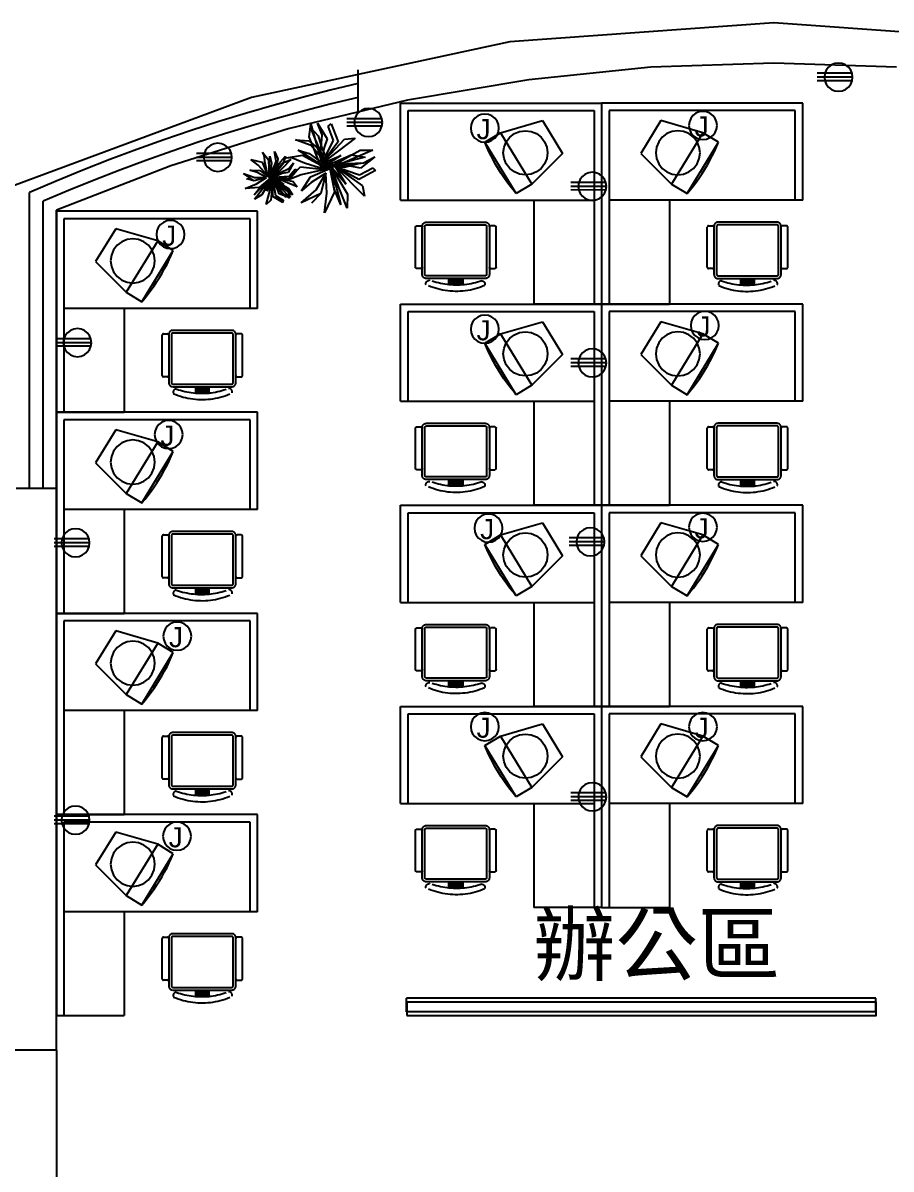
# Model space of a CAD drawing. Header units: centimetres. Extents: x 1966 to 8787, y 7398 to 12383.
# Drawn here: x 6934 to 7451, y 9251 to 9935 of the extents above; entities that cross this region are included whole.
import ezdxf

# ---------------------------------------------------------------- set-up
doc = ezdxf.new("R2010")
doc.units = ezdxf.units.CM
doc.styles.get("Standard").update_dxf_attribs({"font": 'arial.ttf', "height": 10})

# ---------------------------------------------------------------- blocks, each defined once
blk = doc.blocks.new('電腦平面')
for p, q in [((0, 0), (-12.01, -19.65)), ((25.04, -7.24), (0, 0)), ((6.71, -6.49), (3.53, -7.81)), ((10.12, -6.04), (6.71, -6.49)), ((13.53, -6.49), (10.12, -6.04)), ((16.71, -7.81), (13.53, -6.49)), ((-1.3, -12.63), (-2.61, -15.81)), ((0.8, -9.9), (-1.3, -12.63)), ((3.53, -7.81), (0.8, -9.9)), ((25.04, -7.24), (6.27, -37.92)), ((15.55, -43.6), (34.32, -12.91)), ((19.44, -9.9), (16.71, -7.81)), ((21.53, -12.63), (19.44, -9.9)), ((22.85, -15.81), (21.53, -12.63)), ((34.32, -12.91), (25.04, -7.24)), ((33.14, -15.68), (34.32, -12.91)), ((-12.01, -19.65), (6.27, -37.92)), ((-2.61, -15.81), (-3.06, -19.22)), ((-3.06, -19.22), (-2.61, -22.63)), ((23.3, -19.22), (22.85, -15.81)), ((22.85, -22.63), (23.3, -19.22)), ((30.57, -21.13), (31.89, -18.42)), ((31.89, -18.42), (33.14, -15.68)), ((-2.61, -22.63), (-1.3, -25.81)), ((-1.3, -25.81), (0.8, -28.54)), ((19.44, -28.54), (21.53, -25.81)), ((21.53, -25.81), (22.85, -22.63)), ((26.17, -29.01), (27.71, -26.42)), ((27.71, -26.42), (29.17, -23.8)), ((29.17, -23.8), (30.57, -21.13)), ((0.8, -28.54), (3.53, -30.63)), ((3.53, -30.63), (6.71, -31.95)), ((6.71, -31.95), (10.12, -32.4)), ((10.12, -32.4), (13.53, -31.95)), ((13.53, -31.95), (16.71, -30.63)), ((16.71, -30.63), (19.44, -28.54)), ((21.15, -36.52), (22.89, -34.06)), ((22.89, -34.06), (24.57, -31.56)), ((24.57, -31.56), (26.17, -29.01)), ((6.27, -37.92), (15.55, -43.6)), ((17.48, -41.29), (19.35, -38.93)), ((19.35, -38.93), (21.15, -36.52)), ((15.55, -43.6), (17.48, -41.29))]:
    blk.add_line(p, q)
blk = doc.blocks.new('辦公椅')
for p, q in [((-17.61, 0), (-17.76, -0.01)), ((17.61, 0), (-17.61, 0)), ((-24, -2.79), (-24.01, -2.85)), ((-24.01, -26.91), (-24.01, -2.9)), ((-23.99, -2.74), (-24, -2.79)), ((-23.98, -2.69), (-23.99, -2.74)), ((-23.97, -2.64), (-23.98, -2.69)), ((-23.95, -2.59), (-23.97, -2.64)), ((-23.93, -2.55), (-23.95, -2.59)), ((-23.9, -2.5), (-23.93, -2.55)), ((-23.87, -2.45), (-23.9, -2.5)), ((-23.84, -2.41), (-23.87, -2.45)), ((-23.81, -2.37), (-23.84, -2.41)), ((-23.77, -2.33), (-23.81, -2.37)), ((-23.74, -2.3), (-23.77, -2.33)), ((-23.7, -2.26), (-23.74, -2.3)), ((-23.65, -2.23), (-23.7, -2.26)), ((-23.61, -2.21), (-23.65, -2.23)), ((-23.56, -2.18), (-23.61, -2.21)), ((-23.51, -2.16), (-23.56, -2.18)), ((-23.47, -2.14), (-23.51, -2.16)), ((-23.42, -2.13), (-23.47, -2.14)), ((-23.36, -2.11), (-23.42, -2.13)), ((-23.31, -2.11), (-23.36, -2.11)), ((-23.26, -2.1), (-23.31, -2.11)), ((-23.21, -2.1), (-23.26, -2.1)), ((-23.21, -2.1), (-20.81, -2.1)), ((-20.7, -2.11), (-20.76, -2.1)), ((-20.65, -2.11), (-20.7, -2.11)), ((-20.6, -2.13), (-20.65, -2.11)), ((-20.55, -2.14), (-20.6, -2.13)), ((-20.5, -2.16), (-20.55, -2.14)), ((-20.45, -2.18), (-20.5, -2.16)), ((-20.41, -2.21), (-20.45, -2.18)), ((-20.36, -2.23), (-20.41, -2.21)), ((-20.32, -2.26), (-20.36, -2.23)), ((-20.28, -2.3), (-20.32, -2.26)), ((-20.24, -2.33), (-20.28, -2.3)), ((-20.21, -2.37), (-20.24, -2.33)), ((-20.17, -2.41), (-20.21, -2.37)), ((-20.14, -2.45), (-20.17, -2.41)), ((-20.11, -2.5), (-20.14, -2.45)), ((-20.09, -2.55), (-20.11, -2.5)), ((-20.07, -2.59), (-20.09, -2.55)), ((-20.05, -2.64), (-20.07, -2.59)), ((-20.03, -2.69), (-20.05, -2.64)), ((-20.02, -2.74), (-20.03, -2.69)), ((-20.01, -2.79), (-20.02, -2.74)), ((-20.01, -2.4), (-20.01, -2.85)), ((-20.01, -2.85), (-20.01, -2.79)), ((-20.01, -2.85), (-20.01, -2.9)), ((-20.01, -2.9), (-20.01, -26.91)), ((-19.99, -2.09), (-20, -2.24)), ((-19.96, -1.93), (-19.99, -2.09)), ((-19.93, -1.78), (-19.96, -1.93)), ((-19.88, -1.63), (-19.93, -1.78)), ((-19.82, -1.48), (-19.88, -1.63)), ((-19.76, -1.34), (-19.82, -1.48)), ((-19.69, -1.2), (-19.76, -1.34)), ((-19.6, -1.07), (-19.69, -1.2)), ((-19.51, -0.94), (-19.6, -1.07)), ((-19.41, -0.82), (-19.51, -0.94)), ((-19.3, -0.7), (-19.41, -0.82)), ((-19.19, -0.6), (-19.3, -0.7)), ((-19.07, -0.5), (-19.19, -0.6)), ((-18.94, -0.4), (-19.07, -0.5)), ((-18.81, -0.32), (-18.94, -0.4)), ((-18.67, -0.25), (-18.81, -0.32)), ((-18.53, -0.18), (-18.67, -0.25)), ((-18.38, -0.13), (-18.53, -0.18)), ((-18.41, -2.4), (-18.41, -31.21)), ((-18.39, -2.24), (-18.4, -2.3)), ((-18.4, -2.3), (-18.4, -2.35)), ((-18.38, -2.19), (-18.39, -2.24)), ((-18.23, -0.08), (-18.38, -0.13)), ((-18.36, -2.14), (-18.38, -2.19)), ((-18.35, -2.09), (-18.36, -2.14)), ((-18.32, -2.05), (-18.35, -2.09)), ((-18.3, -2), (-18.32, -2.05)), ((-18.27, -1.96), (-18.3, -2)), ((-18.24, -1.91), (-18.27, -1.96)), ((-18.21, -1.87), (-18.24, -1.91)), ((-18.07, -0.05), (-18.23, -0.08)), ((-18.17, -1.83), (-18.21, -1.87)), ((-18.13, -1.8), (-18.17, -1.83)), ((-18.09, -1.77), (-18.13, -1.8)), ((-18.05, -1.74), (-18.09, -1.77)), ((-17.92, -0.02), (-18.07, -0.05)), ((-18.01, -1.71), (-18.05, -1.74)), ((-17.96, -1.68), (-18.01, -1.71)), ((-17.91, -1.66), (-17.96, -1.68)), ((-17.76, -0.01), (-17.92, -0.02)), ((-17.86, -1.64), (-17.91, -1.66)), ((-17.81, -1.63), (-17.86, -1.64)), ((-17.76, -1.62), (-17.81, -1.63)), ((-17.71, -1.61), (-17.76, -1.62)), ((-17.66, -1.6), (-17.71, -1.61)), ((-17.61, -1.6), (-17.66, -1.6)), ((17.61, -1.6), (-17.61, -1.6)), ((17.71, -1.61), (17.66, -1.6)), ((17.76, -1.62), (17.71, -1.61)), ((17.92, -0.02), (17.76, -0.01)), ((17.81, -1.63), (17.76, -1.62)), ((17.86, -1.64), (17.81, -1.63)), ((17.91, -1.66), (17.86, -1.64)), ((17.96, -1.68), (17.91, -1.66)), ((18.07, -0.05), (17.92, -0.02)), ((18.01, -1.71), (17.96, -1.68)), ((18.05, -1.74), (18.01, -1.71)), ((18.09, -1.77), (18.05, -1.74)), ((18.23, -0.08), (18.07, -0.05)), ((18.13, -1.8), (18.09, -1.77)), ((18.17, -1.83), (18.13, -1.8)), ((18.21, -1.87), (18.17, -1.83)), ((18.24, -1.91), (18.21, -1.87)), ((18.38, -0.13), (18.23, -0.08)), ((18.27, -1.96), (18.24, -1.91)), ((18.3, -2), (18.27, -1.96)), ((18.32, -2.05), (18.3, -2)), ((18.35, -2.09), (18.32, -2.05)), ((18.36, -2.14), (18.35, -2.09)), ((18.38, -2.19), (18.36, -2.14)), ((18.53, -0.18), (18.38, -0.13)), ((18.39, -2.24), (18.38, -2.19)), ((18.4, -2.3), (18.39, -2.24)), ((18.4, -2.35), (18.4, -2.3)), ((18.41, -2.4), (18.4, -2.35)), ((18.41, -31.21), (18.41, -2.4)), ((18.67, -0.25), (18.53, -0.18)), ((18.81, -0.32), (18.67, -0.25)), ((18.94, -0.4), (18.81, -0.32)), ((19.07, -0.5), (18.94, -0.4)), ((19.19, -0.6), (19.07, -0.5)), ((19.3, -0.7), (19.19, -0.6)), ((19.41, -0.82), (19.3, -0.7)), ((19.51, -0.94), (19.41, -0.82)), ((19.6, -1.07), (19.51, -0.94)), ((19.69, -1.2), (19.6, -1.07)), ((19.76, -1.34), (19.69, -1.2)), ((19.82, -1.48), (19.76, -1.34)), ((19.88, -1.63), (19.82, -1.48)), ((19.93, -1.78), (19.88, -1.63)), ((19.96, -1.93), (19.93, -1.78)), ((19.99, -2.09), (19.96, -1.93)), ((20, -2.24), (19.99, -2.09)), ((20.01, -2.4), (20, -2.24)), ((20.01, -2.85), (20.01, -2.4)), ((20.02, -2.74), (20.01, -2.79)), ((20.01, -2.79), (20.01, -2.85)), ((20.01, -2.9), (20.01, -2.85)), ((20.01, -26.91), (20.01, -2.9)), ((20.03, -2.69), (20.02, -2.74)), ((20.05, -2.64), (20.03, -2.69)), ((20.07, -2.59), (20.05, -2.64)), ((20.09, -2.55), (20.07, -2.59)), ((20.11, -2.5), (20.09, -2.55)), ((20.14, -2.45), (20.11, -2.5)), ((20.17, -2.41), (20.14, -2.45)), ((20.21, -2.37), (20.17, -2.41)), ((20.24, -2.33), (20.21, -2.37)), ((20.28, -2.3), (20.24, -2.33)), ((20.32, -2.26), (20.28, -2.3)), ((20.36, -2.23), (20.32, -2.26)), ((20.41, -2.21), (20.36, -2.23)), ((20.45, -2.18), (20.41, -2.21)), ((20.5, -2.16), (20.45, -2.18)), ((20.55, -2.14), (20.5, -2.16)), ((20.6, -2.13), (20.55, -2.14)), ((20.65, -2.11), (20.6, -2.13)), ((20.7, -2.11), (20.65, -2.11)), ((20.76, -2.1), (20.7, -2.11)), ((20.81, -2.1), (20.76, -2.1)), ((23.21, -2.1), (20.81, -2.1)), ((23.31, -2.11), (23.26, -2.1)), ((23.36, -2.11), (23.31, -2.11)), ((23.42, -2.13), (23.36, -2.11)), ((23.47, -2.14), (23.42, -2.13)), ((23.51, -2.16), (23.47, -2.14)), ((23.56, -2.18), (23.51, -2.16)), ((23.61, -2.21), (23.56, -2.18)), ((23.65, -2.23), (23.61, -2.21)), ((23.7, -2.26), (23.65, -2.23)), ((23.74, -2.3), (23.7, -2.26)), ((23.77, -2.33), (23.74, -2.3)), ((23.81, -2.37), (23.77, -2.33)), ((23.84, -2.41), (23.81, -2.37)), ((23.87, -2.45), (23.84, -2.41)), ((23.9, -2.5), (23.87, -2.45)), ((23.93, -2.55), (23.9, -2.5)), ((23.95, -2.59), (23.93, -2.55)), ((23.97, -2.64), (23.95, -2.59)), ((23.98, -2.69), (23.97, -2.64)), ((23.99, -2.74), (23.98, -2.69)), ((24, -2.79), (23.99, -2.74)), ((24.01, -2.85), (24, -2.79)), ((24.01, -2.9), (24.01, -2.85)), ((24.01, -26.91), (24.01, -2.9)), ((-24.01, -26.91), (-24.01, -26.96)), ((-24.01, -26.96), (-24, -27.01)), ((-24, -27.01), (-23.99, -27.06)), ((-23.99, -27.06), (-23.98, -27.11)), ((-23.98, -27.11), (-23.97, -27.16)), ((-23.97, -27.16), (-23.95, -27.21)), ((-23.95, -27.21), (-23.93, -27.26)), ((-23.93, -27.26), (-23.9, -27.31)), ((-23.9, -27.31), (-23.87, -27.35)), ((-23.87, -27.35), (-23.84, -27.39)), ((-20.17, -27.39), (-20.14, -27.35)), ((-20.14, -27.35), (-20.11, -27.31)), ((-20.11, -27.31), (-20.09, -27.26)), ((-20.09, -27.26), (-20.07, -27.21)), ((-20.07, -27.21), (-20.05, -27.16)), ((-20.05, -27.16), (-20.03, -27.11)), ((-20.03, -27.11), (-20.02, -27.06)), ((-20.02, -27.06), (-20.01, -27.01)), ((-20.01, -26.91), (-20.01, -26.96)), ((-20.01, -27.01), (-20.01, -26.96)), ((-20.01, -26.96), (-20.01, -31.21)), ((20.01, -26.96), (20.01, -26.91)), ((20.01, -26.96), (20.01, -27.01)), ((20.01, -31.21), (20.01, -26.96)), ((20.01, -27.01), (20.02, -27.06)), ((20.02, -27.06), (20.03, -27.11)), ((20.03, -27.11), (20.05, -27.16)), ((20.05, -27.16), (20.07, -27.21)), ((20.07, -27.21), (20.09, -27.26)), ((20.09, -27.26), (20.11, -27.31)), ((20.11, -27.31), (20.14, -27.35)), ((20.14, -27.35), (20.17, -27.39)), ((23.84, -27.39), (23.87, -27.35)), ((23.87, -27.35), (23.9, -27.31)), ((23.9, -27.31), (23.93, -27.26)), ((23.93, -27.26), (23.95, -27.21)), ((23.95, -27.21), (23.97, -27.16)), ((23.97, -27.16), (23.98, -27.11)), ((23.98, -27.11), (23.99, -27.06)), ((23.99, -27.06), (24, -27.01)), ((24, -27.01), (24.01, -26.96)), ((-23.84, -27.39), (-23.81, -27.44)), ((-23.81, -27.44), (-23.77, -27.47)), ((-23.77, -27.47), (-23.74, -27.51)), ((-23.74, -27.51), (-23.7, -27.54)), ((-23.7, -27.54), (-23.65, -27.57)), ((-23.65, -27.57), (-23.61, -27.6)), ((-23.61, -27.6), (-23.56, -27.63)), ((-23.56, -27.63), (-23.51, -27.65)), ((-23.51, -27.65), (-23.47, -27.67)), ((-23.47, -27.67), (-23.42, -27.68)), ((-23.42, -27.68), (-23.36, -27.69)), ((-23.36, -27.69), (-23.31, -27.7)), ((-23.31, -27.7), (-23.26, -27.71)), ((-20.81, -27.71), (-23.21, -27.71)), ((-20.81, -27.71), (-20.76, -27.71)), ((-20.76, -27.71), (-20.7, -27.7)), ((-20.7, -27.7), (-20.65, -27.69)), ((-20.65, -27.69), (-20.6, -27.68)), ((-20.6, -27.68), (-20.55, -27.67)), ((-20.55, -27.67), (-20.5, -27.65)), ((-20.5, -27.65), (-20.45, -27.63)), ((-20.45, -27.63), (-20.41, -27.6)), ((-20.41, -27.6), (-20.36, -27.57)), ((-20.36, -27.57), (-20.32, -27.54)), ((-20.32, -27.54), (-20.28, -27.51)), ((-20.28, -27.51), (-20.24, -27.47)), ((-20.24, -27.47), (-20.21, -27.44)), ((-20.21, -27.44), (-20.17, -27.39)), ((-20.01, -31.21), (-20, -31.37)), ((-20, -31.37), (-19.99, -31.52)), ((-19.99, -31.52), (-19.96, -31.68)), ((-19.96, -31.68), (-19.93, -31.83)), ((-19.93, -31.83), (-19.88, -31.98)), ((-19.88, -31.98), (-19.82, -32.13)), ((-19.82, -32.13), (-19.76, -32.27)), ((-19.76, -32.27), (-19.69, -32.41)), ((-19.69, -32.41), (-19.6, -32.55)), ((-19.6, -32.55), (-19.51, -32.67)), ((-19.51, -32.67), (-19.41, -32.79)), ((-19.41, -32.79), (-19.3, -32.91)), ((-19.3, -32.91), (-19.19, -33.02)), ((-19.19, -33.02), (-19.07, -33.12)), ((-19.07, -33.12), (-18.94, -33.21)), ((-18.94, -33.21), (-18.81, -33.29)), ((-18.81, -33.29), (-18.67, -33.36)), ((-18.67, -33.36), (-18.53, -33.43)), ((-18.53, -33.43), (-18.38, -33.48)), ((-18.41, -31.21), (-18.4, -31.26)), ((-18.4, -31.26), (-18.4, -31.32)), ((-18.4, -31.32), (-18.39, -31.37)), ((-18.39, -31.37), (-18.38, -31.42)), ((-18.38, -31.42), (-18.36, -31.47)), ((-18.38, -33.48), (-18.23, -33.53)), ((-18.36, -31.47), (-18.35, -31.52)), ((-18.35, -31.52), (-18.32, -31.57)), ((-18.32, -31.57), (-18.3, -31.61)), ((-18.3, -31.61), (-18.27, -31.66)), ((-18.27, -31.66), (-18.24, -31.7)), ((-18.24, -31.7), (-18.21, -31.74)), ((-18.23, -33.53), (-18.07, -33.57)), ((-18.21, -31.74), (-18.17, -31.78)), ((-18.17, -31.78), (-18.13, -31.81)), ((-18.13, -31.81), (-18.09, -31.85)), ((-18.09, -31.85), (-18.05, -31.88)), ((-18.07, -33.57), (-17.92, -33.59)), ((-18.05, -31.88), (-18.01, -31.9)), ((-18.01, -31.9), (-17.96, -31.93)), ((-17.96, -31.93), (-17.91, -31.95)), ((-17.92, -33.59), (-17.76, -33.61)), ((-17.91, -31.95), (-17.86, -31.97)), ((-17.86, -31.97), (-17.81, -31.98)), ((-17.81, -31.98), (-17.76, -32)), ((-17.76, -32), (-17.71, -32)), ((-17.71, -32), (-17.66, -32.01)), ((-17.61, -32.01), (17.61, -32.01)), ((-17.61, -33.61), (-4.1, -33.61)), ((-4.1, -33.61), (-4.1, -34.34)), ((-4.1, -33.61), (4.1, -33.61)), ((4.1, -33.61), (17.61, -33.61)), ((4.1, -34.34), (4.1, -33.61)), ((17.61, -32.01), (17.66, -32.01)), ((17.61, -33.61), (17.76, -33.61)), ((17.66, -32.01), (17.71, -32)), ((17.71, -32), (17.76, -32)), ((17.76, -32), (17.81, -31.98)), ((17.76, -33.61), (17.92, -33.59)), ((17.81, -31.98), (17.86, -31.97)), ((17.86, -31.97), (17.91, -31.95)), ((17.91, -31.95), (17.96, -31.93)), ((17.92, -33.59), (18.07, -33.57)), ((17.96, -31.93), (18.01, -31.9)), ((18.01, -31.9), (18.05, -31.88)), ((18.05, -31.88), (18.09, -31.85)), ((18.07, -33.57), (18.23, -33.53)), ((18.09, -31.85), (18.13, -31.81)), ((18.13, -31.81), (18.17, -31.78)), ((18.17, -31.78), (18.21, -31.74)), ((18.21, -31.74), (18.24, -31.7)), ((18.23, -33.53), (18.38, -33.48)), ((18.24, -31.7), (18.27, -31.66)), ((18.27, -31.66), (18.3, -31.61)), ((18.3, -31.61), (18.32, -31.57)), ((18.32, -31.57), (18.35, -31.52)), ((18.35, -31.52), (18.36, -31.47)), ((18.36, -31.47), (18.38, -31.42)), ((18.38, -31.42), (18.39, -31.37)), ((18.38, -33.48), (18.53, -33.43)), ((18.39, -31.37), (18.4, -31.32)), ((18.4, -31.32), (18.4, -31.26)), ((18.53, -33.43), (18.67, -33.36)), ((18.67, -33.36), (18.81, -33.29)), ((18.81, -33.29), (18.94, -33.21)), ((18.94, -33.21), (19.07, -33.12)), ((19.07, -33.12), (19.19, -33.02)), ((19.19, -33.02), (19.3, -32.91)), ((19.3, -32.91), (19.41, -32.79)), ((19.41, -32.79), (19.51, -32.67)), ((19.51, -32.67), (19.6, -32.55)), ((19.6, -32.55), (19.69, -32.41)), ((19.69, -32.41), (19.76, -32.27)), ((19.76, -32.27), (19.82, -32.13)), ((19.82, -32.13), (19.88, -31.98)), ((19.88, -31.98), (19.93, -31.83)), ((19.93, -31.83), (19.96, -31.68)), ((19.96, -31.68), (19.99, -31.52)), ((19.99, -31.52), (20, -31.37)), ((20.17, -27.39), (20.21, -27.44)), ((20.21, -27.44), (20.24, -27.47)), ((20.24, -27.47), (20.28, -27.51)), ((20.28, -27.51), (20.32, -27.54)), ((20.32, -27.54), (20.36, -27.57)), ((20.36, -27.57), (20.41, -27.6)), ((20.41, -27.6), (20.45, -27.63)), ((20.45, -27.63), (20.5, -27.65)), ((20.5, -27.65), (20.55, -27.67)), ((20.55, -27.67), (20.6, -27.68)), ((20.6, -27.68), (20.65, -27.69)), ((20.65, -27.69), (20.7, -27.7)), ((20.7, -27.7), (20.76, -27.71)), ((20.81, -27.71), (23.21, -27.71)), ((23.21, -27.71), (23.26, -27.71)), ((23.26, -27.71), (23.31, -27.7)), ((23.31, -27.7), (23.36, -27.69)), ((23.36, -27.69), (23.42, -27.68)), ((23.42, -27.68), (23.47, -27.67)), ((23.47, -27.67), (23.51, -27.65)), ((23.51, -27.65), (23.56, -27.63)), ((23.56, -27.63), (23.61, -27.6)), ((23.61, -27.6), (23.65, -27.57)), ((23.65, -27.57), (23.7, -27.54)), ((23.7, -27.54), (23.74, -27.51)), ((23.74, -27.51), (23.77, -27.47)), ((23.77, -27.47), (23.81, -27.44)), ((23.81, -27.44), (23.84, -27.39)), ((-17.36, -36.68), (-17.37, -36.84)), ((-17.37, -36.84), (-17.37, -37)), ((-17.37, -37), (-17.35, -37.16)), ((-17.34, -36.52), (-17.36, -36.68)), ((-17.35, -37.16), (-17.32, -37.32)), ((-17.3, -36.36), (-17.34, -36.52)), ((-17.32, -37.32), (-17.28, -37.48)), ((-17.25, -36.21), (-17.3, -36.36)), ((-17.28, -37.48), (-17.22, -37.63)), ((-17.19, -36.06), (-17.25, -36.21)), ((-17.11, -35.92), (-17.19, -36.06)), ((-17.16, -37.78), (-15.77, -38.35)), ((-17.02, -35.78), (-17.11, -35.92)), ((-16.93, -35.65), (-17.02, -35.78)), ((-16.82, -35.54), (-16.93, -35.65)), ((-16.7, -35.43), (-16.82, -35.54)), ((-16.57, -35.33), (-16.7, -35.43)), ((-16.44, -35.24), (-16.57, -35.33)), ((-16.29, -35.16), (-16.44, -35.24)), ((-16.15, -35.1), (-16.29, -35.16)), ((-15.99, -35.04), (-16.15, -35.1)), ((-15.84, -35), (-15.99, -35.04)), ((-15.68, -34.98), (-15.84, -35)), ((-15.77, -38.35), (-14.37, -38.87)), ((-15.52, -34.97), (-15.68, -34.98)), ((-15.52, -34.97), (-14.27, -35.39)), ((-14.37, -38.87), (-12.94, -39.34)), ((-14.27, -35.39), (-13.01, -35.77)), ((-13.01, -35.77), (-11.75, -36.12)), ((-12.94, -39.34), (-11.51, -39.77)), ((-11.75, -36.12), (-10.47, -36.43)), ((-11.51, -39.77), (-10.06, -40.14)), ((-10.47, -36.43), (-9.18, -36.71)), ((-10.06, -40.14), (-8.59, -40.46)), ((-9.18, -36.71), (-7.89, -36.94)), ((-8.59, -40.46), (-7.12, -40.73)), ((-7.89, -36.94), (-6.59, -37.14)), ((-7.12, -40.73), (-5.63, -40.94)), ((-6.59, -37.14), (-5.28, -37.3)), ((-5.63, -40.94), (-4.14, -41.11)), ((-5.28, -37.3), (-3.98, -37.43)), ((-4.1, -34.34), (4.1, -34.34)), ((-4.1, -34.34), (-4.1, -35.08)), ((-4.1, -35.08), (4.1, -35.08)), ((-4.1, -35.08), (-4.1, -37.41)), ((-4.1, -35.81), (4.1, -35.81)), ((-4.1, -36.33), (4.1, -36.33)), ((-4.1, -36.78), (4.1, -36.78)), ((-4.1, -37.13), (4.1, -37.13)), ((-4.1, -37.34), (4.1, -37.34)), ((-4.1, -37.41), (4.1, -37.41)), ((-3.98, -37.43), (-2.66, -37.51)), ((-2.66, -37.51), (-1.35, -37.56)), ((-1.35, -37.56), (-0.04, -37.57)), ((-0.04, -37.57), (1.28, -37.54)), ((1.28, -37.54), (2.59, -37.47)), ((2.59, -37.47), (3.9, -37.37)), ((3.34, -41.14), (4.83, -40.99)), ((3.9, -37.37), (5.21, -37.22)), ((4.1, -35.08), (4.1, -34.34)), ((4.1, -35.81), (4.1, -35.08)), ((4.1, -36.33), (4.1, -35.81)), ((4.1, -36.78), (4.1, -36.33)), ((4.1, -37.13), (4.1, -36.78)), ((4.1, -37.34), (4.1, -37.13)), ((4.1, -37.41), (4.1, -37.34)), ((4.83, -40.99), (6.31, -40.78)), ((5.21, -37.22), (6.51, -37.04)), ((6.31, -40.78), (7.79, -40.53)), ((6.51, -37.04), (7.81, -36.82)), ((7.79, -40.53), (9.26, -40.22)), ((7.81, -36.82), (9.1, -36.57)), ((9.1, -36.57), (10.38, -36.27)), ((9.26, -40.22), (10.71, -39.86)), ((10.38, -36.27), (11.65, -35.94)), ((10.71, -39.86), (12.15, -39.45)), ((11.65, -35.94), (12.91, -35.58)), ((12.15, -39.45), (13.58, -38.99)), ((12.91, -35.58), (14.17, -35.17)), ((13.58, -38.99), (14.99, -38.48)), ((14.99, -38.48), (16.38, -37.92)), ((15.75, -34.69), (15.58, -34.7)), ((15.93, -34.69), (15.75, -34.69)), ((16.1, -34.7), (15.93, -34.69)), ((16.27, -34.73), (16.1, -34.7)), ((16.44, -34.78), (16.27, -34.73)), ((16.61, -34.84), (16.44, -34.78)), ((16.77, -34.92), (16.61, -34.84)), ((16.92, -35), (16.77, -34.92)), ((17.06, -35.11), (16.92, -35)), ((17.2, -35.22), (17.06, -35.11)), ((17.32, -35.34), (17.2, -35.22)), ((17.43, -35.48), (17.32, -35.34)), ((17.53, -35.62), (17.43, -35.48)), ((17.62, -35.77), (17.53, -35.62)), ((17.69, -35.93), (17.62, -35.77)), ((17.75, -36.1), (17.69, -35.93)), ((17.8, -36.27), (17.75, -36.1)), ((17.75, -37.31), (17.79, -37.14)), ((17.79, -37.14), (17.82, -36.97)), ((17.83, -36.44), (17.8, -36.27)), ((17.82, -36.97), (17.84, -36.79)), ((17.84, -36.62), (17.83, -36.44)), ((17.84, -36.79), (17.84, -36.62)), ((-4.14, -41.11), (-2.65, -41.22)), ((-2.65, -41.22), (-1.15, -41.28)), ((-1.15, -41.28), (0.35, -41.29)), ((0.35, -41.29), (1.84, -41.24)), ((1.84, -41.24), (3.34, -41.14))]:
    blk.add_line(p, q)
blk = doc.blocks.new('盆栽01')
for p, q in [((-10.7, 17.73), (-9.79, 25.18)), ((-9.79, 25.18), (-3.11, 1.76)), ((-7.02, 16), (-9.67, 23.09)), ((-9.67, 23.09), (-5.29, 18.22)), ((-3.06, 18.85), (-5.68, 25.86)), ((-5.68, 25.86), (-0.02, 16.44)), ((0.65, 23.97), (2.42, 25.32)), ((3.73, 15.41), (0.65, 23.97)), ((2.42, 25.32), (6.5, 14.67)), ((-9.56, 12.5), (-18.94, 15.96)), ((-18.94, 15.96), (-11.01, 15.17)), ((-11.01, 15.17), (-6.25, 11.34)), ((-3.38, -0.77), (-10.7, 17.73)), ((-0.67, 1.63), (-7.02, 16)), ((-5.29, 18.22), (-3.15, 10.95)), ((-3.8, 9.1), (-3.06, 18.85)), ((16.75, 16.82), (-3.11, 1.76)), ((-3.11, 1.76), (10.44, 16.25)), ((-3.11, 1.76), (3.73, 15.41)), ((6.5, 14.67), (-3.11, 1.76)), ((-0.02, 16.44), (-2.06, 10.67)), ((10.44, 16.25), (16.75, 16.82)), ((-37.59, 6.43), (-38.59, 8.45)), ((-38.59, 8.45), (-34.94, 3.92)), ((-30.33, 2.96), (-31.35, 8.87)), ((-31.35, 8.87), (-29.38, 4.51)), ((0.21, -1.46), (-17.39, 9.68)), ((-17.39, 9.68), (-10.74, 7.69)), ((-10.74, 7.69), (1.6, -1.15)), ((-0.67, 1.63), (-9.56, 12.5)), ((-6.25, 11.34), (-0.67, 1.63)), ((-3.11, 1.76), (-3.8, 9.1)), ((-3.15, 10.95), (-0.3, 4.55)), ((-2.06, 10.67), (-3.11, 1.76)), ((2.29, -0.04), (19.66, 9.65)), ((27.17, 9.72), (4.83, 0.01)), ((19.66, 9.65), (27.17, 9.72)), ((-41.2, 0.76), (-45.59, 4.22)), ((-45.59, 4.22), (-38.84, 2.47)), ((-35.32, -5.6), (-41.2, 0.76)), ((-38.84, 2.47), (-35.32, -5.6)), ((-37.01, 1.87), (-37.59, 6.43)), ((-35.32, -5.6), (-37.01, 1.87)), ((-34.94, 3.92), (-34.66, -6.31)), ((-34.66, -6.31), (-34.15, 6.18)), ((-34.15, 6.18), (-33.19, 2.13)), ((-33.19, 2.13), (-34.08, -6.94)), ((-33.32, -4.92), (-30.33, 2.96)), ((-33.32, -4.92), (-27.75, 2.68)), ((-29.95, 0.89), (-33.32, -4.92)), ((-33.17, -6.96), (-25.75, 2.39)), ((-21.6, 4.15), (-31.77, -6.34)), ((-29.38, 4.51), (-29.95, 0.89)), ((-26.08, 2.45), (-29.22, -0.84)), ((-27.75, 2.68), (-24.87, 6.19)), ((-24.87, 6.19), (-26.08, 2.45)), ((-25.75, 2.39), (-21.6, 4.15)), ((-24.37, 5.16), (-14.78, 6.65)), ((-20.62, 4.92), (-24.37, 5.16)), ((-20.02, 2.22), (-23.22, -3.54)), ((-22.88, -1.24), (-20.02, 2.22)), ((-13.55, 1.97), (-20.62, 4.92)), ((-14.78, 6.65), (0.21, -1.46)), ((-1.37, -1.82), (-13.55, 1.97)), ((-3.38, -0.77), (14.3, 6.82)), ((8.13, 6.61), (-3.38, -0.77)), ((10.1, 2.3), (-3.38, -0.77)), ((-3.11, 1.76), (8.13, 6.61)), ((1.6, -1.15), (-0.67, 1.63)), ((-0.3, 4.55), (1.6, -1.15)), ((1.29, -0.22), (20.15, 1.99)), ((4.83, 0.01), (12.02, 1.67)), ((13.81, 0.15), (4.83, 0.01)), ((4.83, 0.01), (19.27, -4.97)), ((18.9, -7.81), (4.83, 0.01)), ((4.83, 0.01), (20.99, -11.5)), ((22.38, -17.68), (4.83, 0.01)), ((4.83, 0.01), (11.12, -10.49)), ((20.15, 1.99), (10.07, -0.7)), ((22.59, 5.52), (10.1, 2.3)), ((12.02, 1.67), (21.78, 2.21)), ((19.8, -1.11), (13.81, 0.15)), ((14.3, 6.82), (22.59, 5.52)), ((28.39, 5.74), (19.8, -1.11)), ((21.78, 2.21), (28.39, 5.74)), ((-43.47, -8.57), (-49.88, -4.21)), ((-49.88, -4.21), (-43.2, -6.56)), ((-41.85, -3.7), (-46.15, -2.16)), ((-46.15, -2.16), (-40.2, -2.44)), ((-36.22, -6.57), (-43.47, -8.57)), ((-43.2, -6.56), (-36.22, -6.57)), ((-42.25, -10.48), (-36.22, -6.57)), ((-36.22, -6.57), (-41.85, -3.7)), ((-40.2, -2.44), (-34.08, -6.94)), ((-34.66, -6.31), (-35.32, -5.6)), ((-34.08, -6.94), (-34.66, -6.31)), ((-31.69, -4.24), (-34.08, -6.94)), ((-34.08, -6.94), (-33.32, -4.92)), ((-31.77, -6.34), (-28.16, -3.78)), ((-26.82, -4.22), (-31.77, -6.34)), ((-31.77, -6.34), (-22.62, -5.8)), ((-22.18, -7.46), (-31.77, -6.34)), ((-31.77, -6.34), (-20.18, -9.03)), ((-17.99, -12.15), (-31.77, -6.34)), ((-31.77, -6.34), (-25.88, -10.73)), ((-29.22, -0.84), (-31.69, -4.24)), ((-28.16, -3.78), (-22.88, -1.24)), ((-23.22, -3.54), (-26.82, -4.22)), ((-24.11, -8.47), (-15.95, -0.18)), ((-15.44, -5), (-24.11, -8.47)), ((-22.62, -5.8), (-19.1, -1.63)), ((-17.87, -2.15), (-22.18, -7.46)), ((-19.1, -1.63), (-17.87, -2.15)), ((-15.95, -0.18), (-1.37, -1.82)), ((-1.37, -1.82), (-15.44, -5)), ((-15.36, -14.59), (-9.99, -6.24)), ((-9.99, -6.24), (1.6, -1.15)), ((-0.72, -3.94), (-9.55, -9.67)), ((-6.55, -13.99), (-0.72, -3.94)), ((-0.72, -3.94), (-3.87, -16.07)), ((-3.38, -0.77), (1.29, -0.22)), ((0.21, -1.46), (-1.37, -1.82)), ((-0.1, -15.9), (-0.72, -3.94)), ((1.6, -1.15), (0.21, -1.46)), ((10.07, -0.7), (1.29, -0.22)), ((1.6, -1.15), (4.44, -15.15)), ((11.12, -10.49), (2.29, -0.04)), ((2.29, -0.04), (12.15, -16.58)), ((7.11, -13), (2.29, -0.04)), ((2.29, -0.04), (3.45, -4.61)), ((4.13, -13.37), (3.45, -4.61)), ((3.45, -4.61), (8.12, -23.01)), ((28.92, -2.36), (18.9, -7.81)), ((19.27, -4.97), (27.35, -0.79)), ((27.35, -0.79), (28.92, -2.36)), ((-48.83, -13.23), (-42.25, -10.48)), ((-40.51, -12.61), (-48.83, -13.23)), ((-43.47, -8.57), (-48.22, -7.48)), ((-35.32, -8.94), (-43.48, -16.89)), ((-43.48, -16.89), (-39.67, -11.92)), ((-43.35, -19.46), (-38.59, -13.35)), ((-34.08, -6.94), (-40.51, -12.61)), ((-39.67, -11.92), (-35.32, -8.94)), ((-33.3, -6.96), (-38.93, -17.05)), ((-38.59, -13.35), (-33.3, -6.96)), ((-36.44, -22.69), (-32.5, -8.27)), ((-36.08, -14.69), (-33.3, -6.96)), ((-32.5, -8.27), (-36.08, -14.69)), ((-33.3, -6.96), (-35.32, -8.94)), ((-32.5, -8.27), (-33.64, -20.12)), ((-33.3, -6.96), (-23.05, -13.08)), ((-25.88, -10.73), (-33.17, -6.96)), ((-33.17, -6.96), (-23.92, -13.87)), ((-27.53, -13.04), (-33.17, -6.96)), ((-33.17, -6.96), (-31.48, -9.22)), ((-20.76, -16.96), (-32.5, -8.27)), ((-32.5, -8.27), (-29.49, -11.51)), ((-29.74, -12.89), (-32.5, -8.27)), ((-32.5, -8.27), (-30.76, -17.26)), ((-32.35, -17.92), (-32.5, -8.27)), ((-29.1, -13.93), (-31.48, -9.22)), ((-31.48, -9.22), (-24.68, -18.36)), ((-28.6, -16.38), (-29.74, -12.89)), ((-29.49, -11.51), (-26.28, -16.42)), ((-22.11, -18.57), (-27.53, -13.04)), ((-23.05, -13.08), (-20.76, -16.96)), ((-20.18, -9.03), (-17.99, -12.15)), ((-9.55, -9.67), (-15.36, -14.59)), ((8.12, -23.01), (4.13, -13.37)), ((11.95, -24.97), (7.11, -13)), ((20.99, -11.5), (22.38, -17.68)), ((-38.93, -17.05), (-43.35, -19.46)), ((-33.64, -20.12), (-36.44, -22.69)), ((-26.51, -21.5), (-32.35, -17.92)), ((-30.76, -17.26), (-26.17, -20.21)), ((-24.68, -18.36), (-29.1, -13.93)), ((-22.46, -18.79), (-28.6, -16.38)), ((-26.17, -20.21), (-26.51, -21.5)), ((-26.28, -16.42), (-22.46, -18.79)), ((-23.92, -13.87), (-22.11, -18.57)), ((-15.5, -21.69), (-6.55, -13.99)), ((-3.87, -16.07), (-15.5, -21.69)), ((-3.87, -16.07), (-9.4, -22)), ((4.44, -15.15), (-1.61, -27.68)), ((-1.61, -27.68), (-0.1, -15.9)), ((12.15, -16.58), (11.95, -24.97))]:
    blk.add_line(p, q)
blk = doc.blocks.new('網路出線口')
for p, q in [((-7.03, 14.19), (-8.36, 12.46)), ((-5.29, 15.53), (-7.03, 14.19)), ((-3.26, 16.37), (-5.29, 15.53)), ((-1.09, 16.65), (-3.26, 16.37)), ((1.09, 16.37), (-1.09, 16.65)), ((3.11, 15.53), (1.09, 16.37)), ((4.85, 14.19), (3.11, 15.53)), ((6.19, 12.46), (4.85, 14.19)), ((-9.2, 10.43), (-9.49, 8.26)), ((-9.49, 8.26), (-9.2, 6.08)), ((-8.36, 12.46), (-9.2, 10.43)), ((7.03, 10.43), (6.19, 12.46)), ((7.31, 8.26), (7.03, 10.43)), ((7.03, 6.08), (7.31, 8.26)), ((-9.2, 6.08), (-8.36, 4.06)), ((-8.36, 4.06), (-7.03, 2.32)), ((-7.03, 2.32), (-5.29, 0.98)), ((-5.29, 0.98), (-3.26, 0.14)), ((-3.26, 0.14), (-1.09, -0.14)), ((-1.09, -0.14), (1.09, 0.14)), ((1.09, 0.14), (3.11, 0.98)), ((3.11, 0.98), (4.85, 2.32)), ((4.85, 2.32), (6.19, 4.06)), ((6.19, 4.06), (7.03, 6.08))]:
    blk.add_line(p, q)
blk.add_text('J', height=12).set_placement((-6.03, 1.65))
blk = doc.blocks.new('三連插座')
for p, q in [((-5.94, 14.34), (-7.27, 12.6)), ((-4.2, 15.67), (-5.94, 14.34)), ((-2.17, 16.51), (-4.2, 15.67)), ((0, 16.8), (-2.17, 16.51)), ((2.17, 16.51), (0, 16.8)), ((4.2, 15.67), (2.17, 16.51)), ((5.94, 14.34), (4.2, 15.67)), ((7.27, 12.6), (5.94, 14.34)), ((8.11, 10.73), (-12.77, 10.73)), ((8.4, 8.4), (-12.77, 8.4)), ((-8.11, 10.57), (-8.4, 8.4)), ((-8.4, 8.4), (-8.11, 6.23)), ((-7.27, 12.6), (-8.11, 10.57)), ((8.11, 10.57), (7.27, 12.6)), ((8.4, 8.4), (8.11, 10.57)), ((8.11, 6.23), (8.4, 8.4)), ((8.11, 6.23), (-12.77, 6.24)), ((-8.11, 6.23), (-7.27, 4.2)), ((-7.27, 4.2), (-5.94, 2.46)), ((-5.94, 2.46), (-4.2, 1.13)), ((-4.2, 1.13), (-2.17, 0.29)), ((-2.17, 0.29), (0, 0)), ((0, 0), (2.17, 0.29)), ((2.17, 0.29), (4.2, 1.13)), ((4.2, 1.13), (5.94, 2.46)), ((5.94, 2.46), (7.27, 4.2)), ((7.27, 4.2), (8.11, 6.23))]:
    blk.add_line(p, q)

msp = doc.modelspace()

# ---------------------------------------------------------------- linework, layer by layer
for p, q in [((7381.51, 9934.73), (7224.09, 9923.53)), ((7538.94, 9923.53), (7381.51, 9934.73)), ((7224.09, 9923.53), (7069.83, 9890.16)), ((7381.51, 9910.73), (7308.25, 9908.26)), ((7454.77, 9908.26), (7381.51, 9910.73)), ((7133.51, 9898.52), (7133.51, 9906.73)), ((7308.25, 9908.26), (7235.33, 9900.87)), ((7133.51, 9898.52), (7116.75, 9894.52)), ((7133.51, 9890.31), (7133.51, 9898.52)), ((7235.33, 9900.87), (7163.06, 9888.58)), ((7069.83, 9890.16), (6921.86, 9835.29)), ((7100.05, 9890.25), (7083.42, 9885.73)), ((7116.75, 9894.52), (7100.05, 9890.25)), ((7133.51, 9890.31), (7117.45, 9886.45)), ((7133.51, 9882.09), (7133.51, 9890.31)), ((7083.42, 9885.73), (7066.87, 9880.95)), ((7101.45, 9882.35), (7085.51, 9878)), ((7163.06, 9888.58), (7091.79, 9871.45)), ((7117.45, 9886.45), (7101.45, 9882.35)), ((7158.81, 9828.95), (7158.81, 9886.95)), ((7158.81, 9886.95), (7278.81, 9886.95)), ((7158.81, 9828.95), (7158.81, 9886.95)), ((7158.81, 9886.95), (7278.81, 9886.95)), ((7163.31, 9828.95), (7163.31, 9882.45)), ((7163.31, 9882.45), (7274.31, 9882.45)), ((7163.31, 9828.95), (7163.31, 9882.45)), ((7163.31, 9882.45), (7274.31, 9882.45)), ((7274.31, 9882.45), (7274.31, 9766.95)), ((7274.31, 9882.45), (7274.31, 9766.95)), ((7398.81, 9886.95), (7278.81, 9886.95)), ((7278.81, 9886.95), (7278.81, 9766.95)), ((7398.81, 9886.95), (7278.81, 9886.95)), ((7278.81, 9886.95), (7278.81, 9766.95)), ((7278.81, 9886.95), (7278.81, 9766.95)), ((7278.81, 9886.95), (7278.81, 9766.95)), ((7394.31, 9882.45), (7283.31, 9882.45)), ((7283.31, 9882.45), (7283.31, 9766.95)), ((7394.31, 9882.45), (7283.31, 9882.45)), ((7283.31, 9882.45), (7283.31, 9766.95)), ((7394.31, 9828.95), (7394.31, 9882.45)), ((7394.31, 9828.95), (7394.31, 9882.45)), ((7398.81, 9828.95), (7398.81, 9886.95)), ((7398.81, 9828.95), (7398.81, 9886.95)), ((7050.39, 9875.91), (7033.99, 9870.61)), ((7066.87, 9880.95), (7050.39, 9875.91)), ((7085.51, 9878), (7069.64, 9873.42)), ((7033.99, 9870.61), (7017.67, 9865.06)), ((7091.79, 9871.45), (7021.84, 9849.56)), ((7069.64, 9873.42), (7053.84, 9868.6)), ((7017.67, 9865.06), (7001.45, 9859.25)), ((7038.11, 9863.55), (7022.46, 9858.25)), ((7053.84, 9868.6), (7038.11, 9863.55)), ((7001.45, 9859.25), (6985.32, 9853.19)), ((7022.46, 9858.25), (7006.89, 9852.72)), ((7021.84, 9849.56), (6953.51, 9823.01)), ((6985.32, 9853.19), (6969.28, 9846.88)), ((7006.89, 9852.72), (6991.41, 9846.96)), ((6969.28, 9846.88), (6953.34, 9840.32)), ((6991.41, 9846.96), (6976.02, 9840.96)), ((6953.34, 9840.32), (6937.51, 9833.52)), ((6960.72, 9834.74), (6945.51, 9828.28)), ((6976.02, 9840.96), (6960.72, 9834.74)), ((6937.51, 9657.01), (6937.51, 9833.52)), ((6945.51, 9657.01), (6945.51, 9828.28)), ((7158.81, 9828.95), (7274.31, 9828.95)), ((7158.81, 9828.95), (7274.31, 9828.95)), ((7238.31, 9828.95), (7238.31, 9766.95)), ((7238.31, 9828.95), (7238.31, 9766.95)), ((7398.81, 9828.95), (7283.31, 9828.95)), ((7398.81, 9828.95), (7283.31, 9828.95)), ((7319.31, 9828.95), (7319.31, 9766.95)), ((7319.31, 9828.95), (7319.31, 9766.95)), ((6953.51, 9823.01), (6953.51, 9702.93)), ((6953.51, 9657.01), (6953.51, 9823.01)), ((7073.51, 9822.41), (6953.51, 9822.41)), ((6953.51, 9822.41), (6953.51, 9702.41)), ((7073.51, 9764.41), (7073.51, 9822.41)), ((7069.01, 9817.91), (6958.01, 9817.91)), ((6958.01, 9817.91), (6958.01, 9702.41)), ((7069.01, 9764.41), (7069.01, 9817.91)), ((7158.81, 9708.95), (7158.81, 9766.95)), ((7158.81, 9766.95), (7278.81, 9766.95)), ((7158.81, 9708.95), (7158.81, 9766.95)), ((7158.81, 9766.95), (7278.81, 9766.95)), ((7278.81, 9766.95), (7238.31, 9766.95)), ((7278.81, 9766.95), (7238.31, 9766.95)), ((7278.81, 9766.95), (7319.31, 9766.95)), ((7398.81, 9766.95), (7278.81, 9766.95)), ((7278.81, 9766.95), (7278.81, 9646.95)), ((7278.81, 9766.95), (7319.31, 9766.95)), ((7398.81, 9766.95), (7278.81, 9766.95)), ((7278.81, 9766.95), (7278.81, 9646.95)), ((7278.81, 9766.95), (7278.81, 9646.95)), ((7278.81, 9766.95), (7278.81, 9646.95)), ((7398.81, 9708.95), (7398.81, 9766.95)), ((7398.81, 9708.95), (7398.81, 9766.95)), ((7073.51, 9764.41), (6958.01, 9764.41)), ((6994.01, 9764.41), (6994.01, 9702.41)), ((7163.31, 9708.95), (7163.31, 9762.45)), ((7163.31, 9762.45), (7274.31, 9762.45)), ((7163.31, 9708.95), (7163.31, 9762.45)), ((7163.31, 9762.45), (7274.31, 9762.45)), ((7274.31, 9762.45), (7274.31, 9646.95)), ((7274.31, 9762.45), (7274.31, 9646.95)), ((7394.31, 9762.45), (7283.31, 9762.45)), ((7283.31, 9762.45), (7283.31, 9646.95)), ((7394.31, 9762.45), (7283.31, 9762.45)), ((7283.31, 9762.45), (7283.31, 9646.95)), ((7394.31, 9708.95), (7394.31, 9762.45)), ((7394.31, 9708.95), (7394.31, 9762.45)), ((7158.81, 9708.95), (7274.31, 9708.95)), ((7158.81, 9708.95), (7274.31, 9708.95)), ((7238.31, 9708.95), (7238.31, 9646.95)), ((7238.31, 9708.95), (7238.31, 9646.95)), ((7398.81, 9708.95), (7283.31, 9708.95)), ((7398.81, 9708.95), (7283.31, 9708.95)), ((7319.31, 9708.95), (7319.31, 9646.95)), ((7319.31, 9708.95), (7319.31, 9646.95)), ((6953.51, 9702.93), (6953.51, 9582.85)), ((6953.51, 9702.41), (6994.01, 9702.41)), ((7073.51, 9702.41), (6953.51, 9702.41)), ((6953.51, 9702.41), (6953.51, 9582.41)), ((7069.01, 9697.91), (6958.01, 9697.91)), ((6958.01, 9697.91), (6958.01, 9582.41)), ((7069.01, 9644.41), (7069.01, 9697.91)), ((7073.51, 9644.41), (7073.51, 9702.41)), ((6937.51, 9657.01), (6929.51, 9657.01)), ((6945.51, 9657.01), (6937.51, 9657.01)), ((6953.51, 9657.01), (6945.51, 9657.01)), ((6953.51, 9321.73), (6953.51, 9657.01)), ((7073.51, 9644.41), (6958.01, 9644.41)), ((6994.01, 9644.41), (6994.01, 9582.41)), ((7158.81, 9588.95), (7158.81, 9646.95)), ((7158.81, 9646.95), (7278.81, 9646.95)), ((7158.81, 9588.95), (7158.81, 9646.95)), ((7158.81, 9646.95), (7278.81, 9646.95)), ((7278.81, 9646.95), (7238.31, 9646.95)), ((7278.81, 9646.95), (7238.31, 9646.95)), ((7278.81, 9646.95), (7319.31, 9646.95)), ((7398.81, 9646.95), (7278.81, 9646.95)), ((7278.81, 9646.95), (7278.81, 9526.95)), ((7278.81, 9646.95), (7319.31, 9646.95)), ((7398.81, 9646.95), (7278.81, 9646.95)), ((7278.81, 9646.95), (7278.81, 9526.95)), ((7278.81, 9646.95), (7278.81, 9526.95)), ((7278.81, 9646.95), (7278.81, 9526.95)), ((7398.81, 9588.95), (7398.81, 9646.95)), ((7398.81, 9588.95), (7398.81, 9646.95)), ((7163.31, 9588.95), (7163.31, 9642.45)), ((7163.31, 9642.45), (7274.31, 9642.45)), ((7163.31, 9588.95), (7163.31, 9642.45)), ((7163.31, 9642.45), (7274.31, 9642.45)), ((7274.31, 9642.45), (7274.31, 9526.95)), ((7274.31, 9642.45), (7274.31, 9526.95)), ((7394.31, 9642.45), (7283.31, 9642.45)), ((7283.31, 9642.45), (7283.31, 9526.95)), ((7394.31, 9642.45), (7283.31, 9642.45)), ((7283.31, 9642.45), (7283.31, 9526.95)), ((7394.31, 9588.95), (7394.31, 9642.45)), ((7394.31, 9588.95), (7394.31, 9642.45)), ((6953.51, 9591.54), (6953.51, 9626.66)), ((7158.81, 9588.95), (7274.31, 9588.95)), ((7158.81, 9588.95), (7274.31, 9588.95)), ((7238.31, 9588.95), (7238.31, 9526.95)), ((7238.31, 9588.95), (7238.31, 9526.95)), ((7398.81, 9588.95), (7283.31, 9588.95)), ((7398.81, 9588.95), (7283.31, 9588.95)), ((7319.31, 9588.95), (7319.31, 9526.95)), ((7319.31, 9588.95), (7319.31, 9526.95)), ((6953.51, 9582.85), (6953.51, 9462.76)), ((6953.51, 9582.41), (6994.01, 9582.41)), ((7073.51, 9582.41), (6953.51, 9582.41)), ((6953.51, 9582.41), (6953.51, 9462.41)), ((7073.51, 9524.41), (7073.51, 9582.41)), ((7069.01, 9577.91), (6958.01, 9577.91)), ((6958.01, 9577.91), (6958.01, 9462.41)), ((7069.01, 9524.41), (7069.01, 9577.91)), ((7158.81, 9468.95), (7158.81, 9526.95)), ((7158.81, 9526.95), (7278.81, 9526.95)), ((7158.81, 9468.95), (7158.81, 9526.95)), ((7158.81, 9526.95), (7278.81, 9526.95)), ((7278.81, 9526.95), (7238.31, 9526.95)), ((7278.81, 9526.95), (7238.31, 9526.95)), ((7278.81, 9526.95), (7319.31, 9526.95)), ((7398.81, 9526.95), (7278.81, 9526.95)), ((7278.81, 9526.95), (7278.81, 9406.95)), ((7278.81, 9526.95), (7319.31, 9526.95)), ((7398.81, 9526.95), (7278.81, 9526.95)), ((7278.81, 9526.95), (7278.81, 9406.95)), ((7278.81, 9526.95), (7278.81, 9406.95)), ((7278.81, 9526.95), (7278.81, 9406.95)), ((7398.81, 9468.95), (7398.81, 9526.95)), ((7398.81, 9468.95), (7398.81, 9526.95)), ((7073.51, 9524.41), (6958.01, 9524.41)), ((6994.01, 9524.41), (6994.01, 9462.41)), ((7163.31, 9468.95), (7163.31, 9522.45)), ((7163.31, 9522.45), (7274.31, 9522.45)), ((7163.31, 9468.95), (7163.31, 9522.45)), ((7163.31, 9522.45), (7274.31, 9522.45)), ((7274.31, 9522.45), (7274.31, 9406.95)), ((7274.31, 9522.45), (7274.31, 9406.95)), ((7394.31, 9522.45), (7283.31, 9522.45)), ((7283.31, 9522.45), (7283.31, 9406.95)), ((7394.31, 9522.45), (7283.31, 9522.45)), ((7283.31, 9522.45), (7283.31, 9406.95)), ((7394.31, 9468.95), (7394.31, 9522.45)), ((7394.31, 9468.95), (7394.31, 9522.45)), ((6953.51, 9445.2), (6953.51, 9480.33)), ((7158.81, 9468.95), (7274.31, 9468.95)), ((7158.81, 9468.95), (7274.31, 9468.95)), ((7238.31, 9468.95), (7238.31, 9406.95)), ((7238.31, 9468.95), (7238.31, 9406.95)), ((7398.81, 9468.95), (7283.31, 9468.95)), ((7398.81, 9468.95), (7283.31, 9468.95)), ((7319.31, 9468.95), (7319.31, 9406.95)), ((7319.31, 9468.95), (7319.31, 9406.95)), ((6953.51, 9462.76), (6953.51, 9342.68)), ((6953.51, 9462.41), (6994.01, 9462.41)), ((7073.51, 9462.41), (6953.51, 9462.41)), ((6953.51, 9462.41), (6953.51, 9342.41)), ((7073.51, 9404.41), (7073.51, 9462.41)), ((7069.01, 9457.91), (6958.01, 9457.91)), ((6958.01, 9457.91), (6958.01, 9342.41)), ((7069.01, 9404.41), (7069.01, 9457.91)), ((7073.51, 9404.41), (6958.01, 9404.41)), ((6994.01, 9404.41), (6994.01, 9342.41)), ((7278.81, 9406.95), (7238.31, 9406.95)), ((7278.81, 9406.95), (7238.31, 9406.95)), ((7278.81, 9406.95), (7319.31, 9406.95)), ((7278.81, 9406.95), (7319.31, 9406.95)), ((7162.43, 9344.73), (7162.43, 9352.73)), ((7442.43, 9352.73), (7162.43, 9352.73)), ((7442.43, 9344.73), (7442.43, 9352.73)), ((6953.51, 9342.41), (6994.01, 9342.41)), ((7442.43, 9344.73), (7162.43, 9344.73)), ((6953.51, 9321.73), (6908.51, 9321.73)), ((6953.51, 9321.73), (6953.51, 9224.73))]:
    msp.add_line(p, q)
msp.add_lwpolyline([(7162.51, 9342.41), (7442.51, 9342.41), (7442.51, 9350.41), (7162.51, 9350.41)], close=True)

# ---------------------------------------------------------------- block references
for name, p in [('三連插座', (7420.12, 9893.96)), ('三連插座', (7139.64, 9866.87)), ('網路出線口', (7210.19, 9863.7)), ('電腦平面', (7314.21, 9876.47)), ('電腦平面', (7314.21, 9876.47)), ('網路出線口', (7340.33, 9865.31)), ('盆栽01', (7115.03, 9849.11)), ('三連插座', (7049.81, 9846.12)), ('三連插座', (7273.23, 9828.81)), ('網路出線口', (7022.64, 9800.18)), ('辦公椅', (7365.84, 9815.83)), ('辦公椅', (7365.84, 9815.83)), ('電腦平面', (6988.91, 9811.93)), ('網路出線口', (7210.19, 9743.7)), ('網路出線口', (7341.42, 9745.96)), ('電腦平面', (7314.21, 9756.47)), ('電腦平面', (7314.21, 9756.47)), ('三連插座', (6966, 9735.53)), ('辦公椅', (7040.54, 9751.29)), ('三連插座', (7273.23, 9723.49)), ('電腦平面', (6988.91, 9691.93)), ('網路出線口', (7021.56, 9680.84)), ('辦公椅', (7365.84, 9695.83)), ('辦公椅', (7365.84, 9695.83)), ('網路出線口', (7212.36, 9625.03)), ('電腦平面', (7314.21, 9636.47)), ('電腦平面', (7314.21, 9636.47)), ('網路出線口', (7340.33, 9625.54)), ('三連插座', (6964.91, 9616.14)), ('辦公椅', (7040.54, 9631.29)), ('三連插座', (7272.14, 9616.68)), ('網路出線口', (7026.7, 9560.56)), ('辦公椅', (7365.84, 9575.83)), ('辦公椅', (7365.84, 9575.83)), ('電腦平面', (6988.91, 9571.93)), ('網路出線口', (7210.19, 9506.54)), ('網路出線口', (7340.33, 9506.54)), ('電腦平面', (7314.21, 9516.47)), ('電腦平面', (7314.21, 9516.47)), ('辦公椅', (7040.54, 9511.29)), ('三連插座', (7273.23, 9464.56)), ('三連插座', (6964.91, 9450.63)), ('電腦平面', (6988.91, 9451.93)), ('網路出線口', (7026.51, 9441.17)), ('辦公椅', (7365.84, 9455.83)), ('辦公椅', (7365.84, 9455.83)), ('辦公椅', (7040.54, 9391.29))]:
    msp.add_blockref(name, p)
at = {"xscale": -1, "rotation": 359.9999999880245}
for name, p in [('電腦平面', (7243.42, 9876.47)), ('電腦平面', (7243.42, 9876.47)), ('辦公椅', (7191.79, 9815.83)), ('辦公椅', (7191.79, 9815.83)), ('電腦平面', (7243.42, 9756.47)), ('電腦平面', (7243.42, 9756.47)), ('辦公椅', (7191.79, 9695.83)), ('辦公椅', (7191.79, 9695.83)), ('電腦平面', (7243.42, 9636.47)), ('電腦平面', (7243.42, 9636.47)), ('辦公椅', (7191.79, 9575.83)), ('辦公椅', (7191.79, 9575.83)), ('電腦平面', (7243.42, 9516.47)), ('電腦平面', (7243.42, 9516.47)), ('辦公椅', (7191.79, 9455.83)), ('辦公椅', (7191.79, 9455.83))]:
    msp.add_blockref(name, p, dxfattribs=at)

# ---------------------------------------------------------------- texts
msp.add_text('辦公區', height=36).set_placement((7237.98, 9366.98))

doc.saveas('drawing.dxf')
